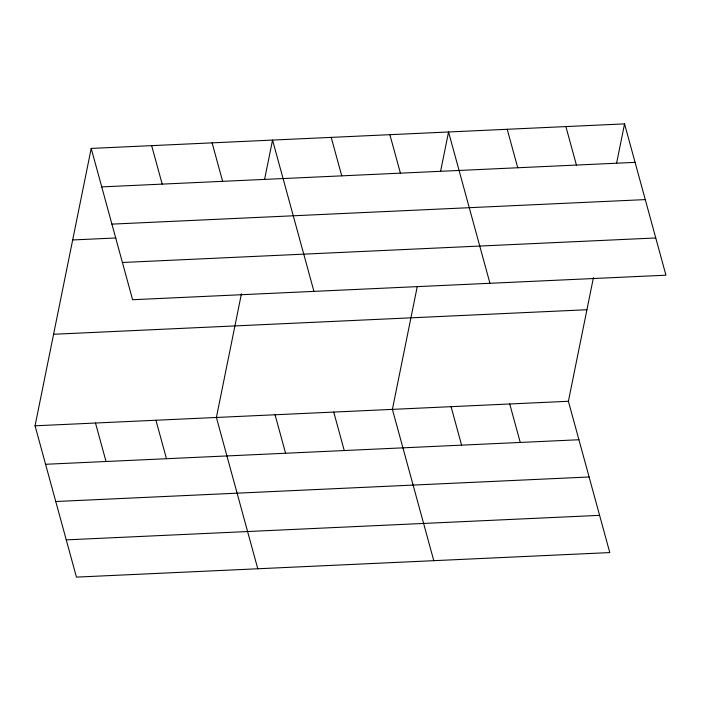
<?xml version="1.0" encoding="UTF-8"?>
<svg xmlns="http://www.w3.org/2000/svg" width="701" height="701" viewBox="0 0 701 701"><rect width="100%" height="100%" fill="white"/><g stroke="black" fill="none" stroke-linecap="round" stroke-linejoin="round"><path stroke-width="1.05" d="M593.44 277.587L568.397 401.279L609.791 552.581L76.444 577.116L35.05 425.805L91.209 148.419L624.556 123.884L665.95 275.195L132.603 299.721L91.209 148.419M241.433 293.772L216.39 417.463L257.784 568.774M264.575 179.456L272.549 140.077L313.943 291.388M417.218 286.753L392.394 409.366L433.788 560.677M440.579 171.368L448.552 131.981L489.946 283.292M616.582 163.272L624.556 123.884M101.733 186.895L635.08 162.36M111.915 224.127L645.27 199.601M72.676 239.952L115.849 237.972M122.412 262.489L655.768 237.963M53.583 334.263L586.93 309.737M35.05 425.805L568.397 401.279M45.574 464.281L578.93 439.746M55.765 501.513L589.112 476.987M66.253 539.875L599.609 515.349M565.891 126.583L576.415 165.059M507.217 129.282L517.741 167.758M509.732 403.969L520.256 442.445M389.879 134.68L400.411 173.156M451.067 406.668L461.591 445.144M331.214 137.378L341.738 175.855M333.729 412.065L344.252 450.541M212.096 142.855L222.629 181.331M275.055 414.764L285.587 453.24M151.653 145.633L162.176 184.109M155.946 420.241L166.47 458.717M95.494 423.027L106.026 461.503"/></g></svg>
